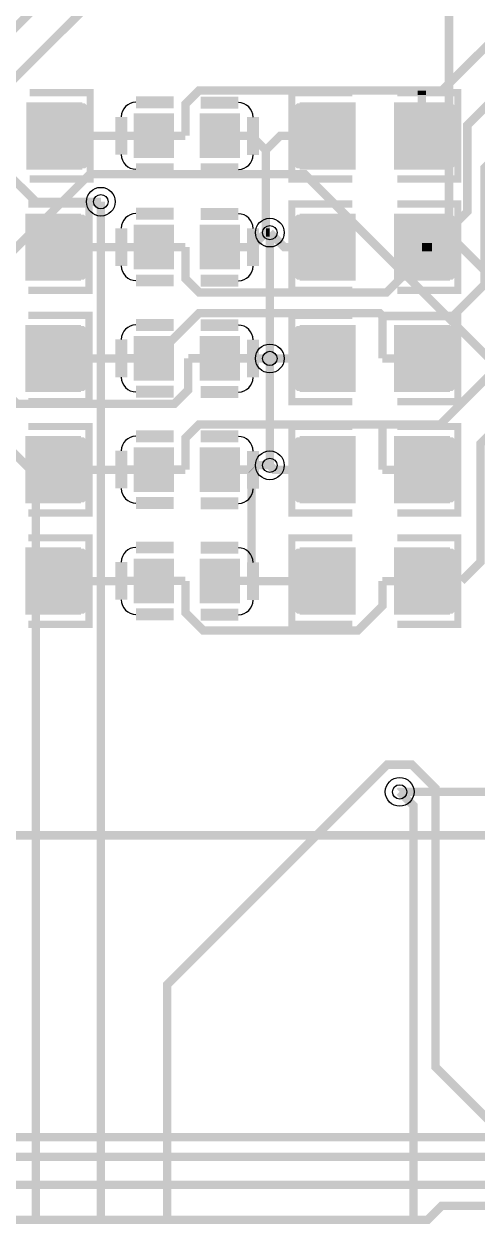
# Model space of a CAD drawing. Extents: x -5 to 4186, y -5 to 3927.
# Drawn here: x 1502 to 1880, y 890 to 1887 of the extents above; entities that cross this region are included whole.
import ezdxf

# ---------------------------------------------------------------- set-up
doc = ezdxf.new("R2010")
doc.units = 9
for name, color, linetype, true_color in [('BottomLayer', 7, 'Continuous', 0x0000ff), ('Hole', 7, 'Continuous', 0x222222), ('Multi-Layer', 7, 'Continuous', 0xc0c0c0), ('TopLayer', 7, 'Continuous', 0xff0000), ('TopPasteMaskLayer', 7, 'Continuous', 0x808080), ('TopSilkLayer', 7, 'Continuous', 0xffcc00), ('TopSolderMaskLayer', 7, 'Continuous', 0x800080)]:
    doc.layers.add(name, color=color, linetype=linetype, true_color=true_color)

msp = doc.modelspace()

# ---------------------------------------------------------------- hatches: boundary and pattern name
at = {"layer": 'TopLayer'}
for points in [[(1505.125, 1820.1259999999966), (1505.125, 1765.913999999997), (1549.712999999996, 1765.913999999997), (1549.712999999996, 1820.1259999999966)], [(1777.9689999999973, 1765.913999999997), (1777.9689999999973, 1820.1259999999966), (1733.3810000000012, 1820.1259999999966), (1733.3810000000012, 1765.913999999997)], [(1812.125, 1765.913999999997), (1812.125, 1820.1259999999966), (1856.7130000000034, 1820.1259999999966), (1856.7130000000034, 1765.913999999997)], [(1626.2359999999971, 1775.4029999999984), (1594.739999999998, 1775.4029999999984), (1594.739999999998, 1810.8369999999995), (1626.2359999999971, 1810.8369999999995)], [(1681.3539999999994, 1775.4029999999984), (1649.8580000000002, 1775.4029999999984), (1649.8580000000002, 1810.8369999999995), (1681.3539999999994, 1810.8369999999995)], [(1504.1249999999927, 1727.1259999999966), (1504.1249999999927, 1672.913999999997), (1548.712999999996, 1672.913999999997), (1548.712999999996, 1727.1259999999966)], [(1777.9689999999973, 1672.913999999997), (1777.9689999999973, 1727.1259999999966), (1733.3810000000012, 1727.1259999999966), (1733.3810000000012, 1672.913999999997)], [(1812.125, 1672.913999999997), (1812.125, 1727.1259999999966), (1856.7130000000034, 1727.1259999999966), (1856.7130000000034, 1672.913999999997)], [(1626.2359999999971, 1682.4029999999984), (1594.739999999998, 1682.4029999999984), (1594.739999999998, 1717.8369999999995), (1626.2359999999971, 1717.8369999999995)], [(1681.3539999999994, 1682.4029999999984), (1649.8580000000002, 1682.4029999999984), (1649.8580000000002, 1717.8369999999995), (1681.3539999999994, 1717.8369999999995)], [(1504.1249999999927, 1634.1259999999966), (1504.1249999999927, 1579.913999999997), (1548.712999999996, 1579.913999999997), (1548.712999999996, 1634.1259999999966)], [(1777.9689999999973, 1579.913999999997), (1777.9689999999973, 1634.1259999999966), (1733.3810000000012, 1634.1259999999966), (1733.3810000000012, 1579.913999999997)], [(1812.125, 1579.913999999997), (1812.125, 1634.1259999999966), (1856.7130000000034, 1634.1259999999966), (1856.7130000000034, 1579.913999999997)], [(1626.2359999999971, 1589.4029999999984), (1594.739999999998, 1589.4029999999984), (1594.739999999998, 1624.8369999999995), (1626.2359999999971, 1624.8369999999995)], [(1681.3539999999994, 1589.4029999999984), (1649.8580000000002, 1589.4029999999984), (1649.8580000000002, 1624.8369999999995), (1681.3539999999994, 1624.8369999999995)], [(1504.1249999999927, 1541.1260000000038), (1504.1249999999927, 1486.913999999997), (1548.712999999996, 1486.913999999997), (1548.712999999996, 1541.1260000000038)], [(1777.9689999999973, 1486.913999999997), (1777.9689999999973, 1541.1260000000038), (1733.3810000000012, 1541.1260000000038), (1733.3810000000012, 1486.913999999997)], [(1812.125, 1486.913999999997), (1812.125, 1541.1260000000038), (1856.7130000000034, 1541.1260000000038), (1856.7130000000034, 1486.913999999997)], [(1626.2359999999971, 1496.4029999999984), (1594.739999999998, 1496.4029999999984), (1594.739999999998, 1531.8369999999995), (1626.2359999999971, 1531.8369999999995)], [(1681.3539999999994, 1496.4029999999984), (1649.8580000000002, 1496.4029999999984), (1649.8580000000002, 1531.8369999999995), (1681.3539999999994, 1531.8369999999995)], [(1504.1249999999927, 1448.1259999999966), (1504.1249999999927, 1393.9140000000043), (1548.712999999996, 1393.9140000000043), (1548.712999999996, 1448.1259999999966)], [(1777.9689999999973, 1393.9140000000043), (1777.9689999999973, 1448.1259999999966), (1733.3810000000012, 1448.1259999999966), (1733.3810000000012, 1393.9140000000043)], [(1812.125, 1393.9140000000043), (1812.125, 1448.1259999999966), (1856.7130000000034, 1448.1259999999966), (1856.7130000000034, 1393.9140000000043)], [(1626.2359999999971, 1403.4029999999984), (1594.739999999998, 1403.4029999999984), (1594.739999999998, 1438.8369999999995), (1626.2359999999971, 1438.8369999999995)], [(1681.3539999999994, 1403.4029999999984), (1649.8580000000002, 1403.4029999999984), (1649.8580000000002, 1438.8369999999995), (1681.3539999999994, 1438.8369999999995)]]:
    msp.add_hatch(color=256, dxfattribs=at).paths.add_polyline_path(points)
at = {"layer": 'TopPasteMaskLayer'}
for points in [[(1554.976999999999, 1818.2170000000042), (1554.976999999999, 1767.8240000000005), (1553.0080000000016, 1765.854999999996), (1507.7319999999963, 1765.854999999996), (1505.7640000000029, 1767.8240000000005), (1505.565999999999, 1783.966999999997), (1523.283000000003, 1783.966999999997), (1523.283000000003, 1801.6829999999973), (1505.9599999999991, 1801.6829999999973), (1505.7640000000029, 1818.2170000000042), (1507.7319999999963, 1820.1860000000015), (1553.0080000000016, 1820.1860000000015)], [(1728.116999999991, 1767.8229999999967), (1728.116999999991, 1818.2160000000003), (1730.086000000003, 1820.1849999999977), (1775.362000000001, 1820.1849999999977), (1777.3299999999945, 1818.2160000000003), (1777.5279999999984, 1802.0729999999967), (1759.8110000000015, 1802.0729999999967), (1759.8110000000015, 1784.3570000000036), (1777.1339999999982, 1784.3570000000036), (1777.3299999999945, 1767.8229999999967), (1775.362000000001, 1765.8539999999994), (1730.086000000003, 1765.8539999999994)], [(1812.762999999999, 1767.8229999999967), (1812.7640000000029, 1784.3570000000036), (1830.283000000003, 1784.3570000000036), (1830.283000000003, 1802.0729999999967), (1812.9609999999957, 1802.0729999999967), (1812.762999999999, 1818.2160000000003), (1814.7319999999963, 1820.1849999999977), (1860.0069999999978, 1820.1849999999977), (1861.975999999995, 1818.2160000000003), (1861.975999999995, 1767.8229999999967), (1860.0069999999978, 1765.8539999999994), (1814.7319999999963, 1765.8539999999994)], [(1626.2359999999971, 1775.4029999999984), (1594.739999999998, 1775.4029999999984), (1594.739999999998, 1810.8369999999995), (1626.2359999999971, 1810.8369999999995)], [(1681.3539999999994, 1775.4029999999984), (1649.8580000000002, 1775.4029999999984), (1649.8580000000002, 1810.8369999999995), (1681.3539999999994, 1810.8369999999995)], [(1553.976999999999, 1725.216999999997), (1553.976999999999, 1674.8240000000005), (1552.0079999999944, 1672.8550000000032), (1506.7319999999963, 1672.8550000000032), (1504.7639999999956, 1674.8240000000005), (1504.565999999999, 1690.966999999997), (1522.283000000003, 1690.966999999997), (1522.283000000003, 1708.6829999999973), (1504.9599999999991, 1708.6829999999973), (1504.7639999999956, 1725.216999999997), (1506.7319999999963, 1727.1860000000015), (1552.0079999999944, 1727.1860000000015)], [(1728.116999999991, 1674.8229999999967), (1728.116999999991, 1725.2160000000003), (1730.086000000003, 1727.185000000005), (1775.362000000001, 1727.185000000005), (1777.3299999999945, 1725.2160000000003), (1777.5279999999984, 1709.0729999999967), (1759.8110000000015, 1709.0729999999967), (1759.8110000000015, 1691.3569999999963), (1777.1339999999982, 1691.3569999999963), (1777.3299999999945, 1674.8229999999967), (1775.362000000001, 1672.8539999999994), (1730.086000000003, 1672.8539999999994)], [(1812.762999999999, 1674.8229999999967), (1812.7640000000029, 1691.3569999999963), (1830.283000000003, 1691.3569999999963), (1830.283000000003, 1709.0729999999967), (1812.9609999999957, 1709.0729999999967), (1812.762999999999, 1725.2160000000003), (1814.7319999999963, 1727.185000000005), (1860.0069999999978, 1727.185000000005), (1861.975999999995, 1725.2160000000003), (1861.975999999995, 1674.8229999999967), (1860.0069999999978, 1672.8539999999994), (1814.7319999999963, 1672.8539999999994)], [(1626.2359999999971, 1682.4029999999984), (1594.739999999998, 1682.4029999999984), (1594.739999999998, 1717.8369999999995), (1626.2359999999971, 1717.8369999999995)], [(1681.3539999999994, 1682.4029999999984), (1649.8580000000002, 1682.4029999999984), (1649.8580000000002, 1717.8369999999995), (1681.3539999999994, 1717.8369999999995)], [(1553.976999999999, 1632.216999999997), (1553.976999999999, 1581.8240000000005), (1552.0079999999944, 1579.8550000000032), (1506.7319999999963, 1579.8550000000032), (1504.7639999999956, 1581.8240000000005), (1504.565999999999, 1597.966999999997), (1522.283000000003, 1597.966999999997), (1522.283000000003, 1615.6829999999973), (1504.9599999999991, 1615.6829999999973), (1504.7639999999956, 1632.216999999997), (1506.7319999999963, 1634.1860000000015), (1552.0079999999944, 1634.1860000000015)], [(1728.116999999991, 1581.823000000004), (1728.116999999991, 1632.2160000000003), (1730.086000000003, 1634.1849999999977), (1775.362000000001, 1634.1849999999977), (1777.3299999999945, 1632.2160000000003), (1777.5279999999984, 1616.0729999999967), (1759.8110000000015, 1616.0729999999967), (1759.8110000000015, 1598.3569999999963), (1777.1339999999982, 1598.3569999999963), (1777.3299999999945, 1581.823000000004), (1775.362000000001, 1579.8539999999994), (1730.086000000003, 1579.8539999999994)], [(1812.762999999999, 1581.823000000004), (1812.7640000000029, 1598.3569999999963), (1830.283000000003, 1598.3569999999963), (1830.283000000003, 1616.0729999999967), (1812.9609999999957, 1616.0729999999967), (1812.762999999999, 1632.2160000000003), (1814.7319999999963, 1634.1849999999977), (1860.0069999999978, 1634.1849999999977), (1861.975999999995, 1632.2160000000003), (1861.975999999995, 1581.823000000004), (1860.0069999999978, 1579.8539999999994), (1814.7319999999963, 1579.8539999999994)], [(1626.2359999999971, 1589.4029999999984), (1594.739999999998, 1589.4029999999984), (1594.739999999998, 1624.8369999999995), (1626.2359999999971, 1624.8369999999995)], [(1681.3539999999994, 1589.4029999999984), (1649.8580000000002, 1589.4029999999984), (1649.8580000000002, 1624.8369999999995), (1681.3539999999994, 1624.8369999999995)], [(1553.976999999999, 1539.216999999997), (1553.976999999999, 1488.8240000000005), (1552.0079999999944, 1486.854999999996), (1506.7319999999963, 1486.854999999996), (1504.7639999999956, 1488.8240000000005), (1504.565999999999, 1504.966999999997), (1522.283000000003, 1504.966999999997), (1522.283000000003, 1522.6829999999973), (1504.9599999999991, 1522.6829999999973), (1504.7639999999956, 1539.216999999997), (1506.7319999999963, 1541.1860000000015), (1552.0079999999944, 1541.1860000000015)], [(1728.116999999991, 1488.8229999999967), (1728.116999999991, 1539.2160000000003), (1730.086000000003, 1541.1849999999977), (1775.362000000001, 1541.1849999999977), (1777.3299999999945, 1539.2160000000003), (1777.5279999999984, 1523.073000000004), (1759.8110000000015, 1523.073000000004), (1759.8110000000015, 1505.3570000000036), (1777.1339999999982, 1505.3570000000036), (1777.3299999999945, 1488.8229999999967), (1775.362000000001, 1486.8539999999994), (1730.086000000003, 1486.8539999999994)], [(1812.762999999999, 1488.8229999999967), (1812.7640000000029, 1505.3570000000036), (1830.283000000003, 1505.3570000000036), (1830.283000000003, 1523.073000000004), (1812.9609999999957, 1523.073000000004), (1812.762999999999, 1539.2160000000003), (1814.7319999999963, 1541.1849999999977), (1860.0069999999978, 1541.1849999999977), (1861.975999999995, 1539.2160000000003), (1861.975999999995, 1488.8229999999967), (1860.0069999999978, 1486.8539999999994), (1814.7319999999963, 1486.8539999999994)], [(1626.2359999999971, 1496.4029999999984), (1594.739999999998, 1496.4029999999984), (1594.739999999998, 1531.8369999999995), (1626.2359999999971, 1531.8369999999995)], [(1681.3539999999994, 1496.4029999999984), (1649.8580000000002, 1496.4029999999984), (1649.8580000000002, 1531.8369999999995), (1681.3539999999994, 1531.8369999999995)], [(1553.976999999999, 1446.216999999997), (1553.976999999999, 1395.8240000000005), (1552.0079999999944, 1393.8550000000032), (1506.7319999999963, 1393.8550000000032), (1504.7639999999956, 1395.8240000000005), (1504.565999999999, 1411.9670000000042), (1522.283000000003, 1411.9670000000042), (1522.283000000003, 1429.6830000000045), (1504.9599999999991, 1429.6830000000045), (1504.7639999999956, 1446.216999999997), (1506.7319999999963, 1448.1859999999942), (1552.0079999999944, 1448.1859999999942)], [(1728.116999999991, 1395.8229999999967), (1728.116999999991, 1446.2160000000003), (1730.086000000003, 1448.1849999999977), (1775.362000000001, 1448.1849999999977), (1777.3299999999945, 1446.2160000000003), (1777.5279999999984, 1430.0729999999967), (1759.8110000000015, 1430.0729999999967), (1759.8110000000015, 1412.3569999999963), (1777.1339999999982, 1412.3569999999963), (1777.3299999999945, 1395.8229999999967), (1775.362000000001, 1393.8539999999994), (1730.086000000003, 1393.8539999999994)], [(1812.762999999999, 1395.8229999999967), (1812.7640000000029, 1412.3569999999963), (1830.283000000003, 1412.3569999999963), (1830.283000000003, 1430.0729999999967), (1812.9609999999957, 1430.0729999999967), (1812.762999999999, 1446.2160000000003), (1814.7319999999963, 1448.1849999999977), (1860.0069999999978, 1448.1849999999977), (1861.975999999995, 1446.2160000000003), (1861.975999999995, 1395.8229999999967), (1860.0069999999978, 1393.8539999999994), (1814.7319999999963, 1393.8539999999994)], [(1626.2359999999971, 1403.4029999999984), (1594.739999999998, 1403.4029999999984), (1594.739999999998, 1438.8369999999995), (1626.2359999999971, 1438.8369999999995)], [(1681.3539999999994, 1403.4029999999984), (1649.8580000000002, 1403.4029999999984), (1649.8580000000002, 1438.8369999999995), (1681.3539999999994, 1438.8369999999995)]]:
    msp.add_hatch(color=256, dxfattribs=at).paths.add_polyline_path(points)
at = {"layer": 'TopSolderMaskLayer'}
for points in [[(1504.1250897102364, 1821.1259815542362), (1504.1250897102364, 1764.9140184457574), (1550.7130897102252, 1764.9140184457574), (1550.7130897102252, 1821.1259815542362)], [(1778.968910289761, 1764.9140184457574), (1778.968910289761, 1821.1259815542362), (1732.3809102897721, 1821.1259815542362), (1732.3809102897721, 1764.9140184457574)], [(1811.1250897102364, 1764.9140184457574), (1811.1250897102364, 1821.1259815542362), (1857.7130897102325, 1821.1259815542362), (1857.7130897102325, 1764.9140184457574)], [(1627.2360635001241, 1774.402971777723), (1593.7400635001177, 1774.402971777723), (1593.7400635001177, 1811.837028222275), (1627.2360635001241, 1811.837028222275)], [(1682.3539364998796, 1774.402971777723), (1648.8579364998732, 1774.402971777723), (1648.8579364998732, 1811.837028222275), (1682.3539364998796, 1811.837028222275)], [(1503.125089710229, 1728.1259815542435), (1503.125089710229, 1671.9140184457574), (1549.7130897102325, 1671.9140184457574), (1549.7130897102325, 1728.1259815542435)], [(1778.968910289761, 1671.9140184457574), (1778.968910289761, 1728.1259815542435), (1732.3809102897721, 1728.1259815542435), (1732.3809102897721, 1671.9140184457574)], [(1811.1250897102364, 1671.9140184457574), (1811.1250897102364, 1728.1259815542435), (1857.7130897102325, 1728.1259815542435), (1857.7130897102325, 1671.9140184457574)], [(1627.2360635001241, 1681.402971777723), (1593.7400635001177, 1681.402971777723), (1593.7400635001177, 1718.8370282222822), (1627.2360635001241, 1718.8370282222822)], [(1682.3539364998796, 1681.402971777723), (1648.8579364998732, 1681.402971777723), (1648.8579364998732, 1718.8370282222822), (1682.3539364998796, 1718.8370282222822)], [(1503.125089710229, 1635.1259815542362), (1503.125089710229, 1578.9140184457574), (1549.7130897102325, 1578.9140184457574), (1549.7130897102325, 1635.1259815542362)], [(1778.968910289761, 1578.9140184457574), (1778.968910289761, 1635.1259815542362), (1732.3809102897721, 1635.1259815542362), (1732.3809102897721, 1578.9140184457574)], [(1811.1250897102364, 1578.9140184457574), (1811.1250897102364, 1635.1259815542362), (1857.7130897102325, 1635.1259815542362), (1857.7130897102325, 1578.9140184457574)], [(1627.2360635001241, 1588.402971777723), (1593.7400635001177, 1588.402971777723), (1593.7400635001177, 1625.8370282222822), (1627.2360635001241, 1625.8370282222822)], [(1682.3539364998796, 1588.402971777723), (1648.8579364998732, 1588.402971777723), (1648.8579364998732, 1625.8370282222822), (1682.3539364998796, 1625.8370282222822)], [(1503.125089710229, 1542.1259815542435), (1503.125089710229, 1485.9140184457574), (1549.7130897102325, 1485.9140184457574), (1549.7130897102325, 1542.1259815542435)], [(1778.968910289761, 1485.9140184457574), (1778.968910289761, 1542.1259815542435), (1732.3809102897721, 1542.1259815542435), (1732.3809102897721, 1485.9140184457574)], [(1811.1250897102364, 1485.9140184457574), (1811.1250897102364, 1542.1259815542435), (1857.7130897102325, 1542.1259815542435), (1857.7130897102325, 1485.9140184457574)], [(1627.2360635001241, 1495.4029717777157), (1593.7400635001177, 1495.4029717777157), (1593.7400635001177, 1532.837028222275), (1627.2360635001241, 1532.837028222275)], [(1682.3539364998796, 1495.4029717777157), (1648.8579364998732, 1495.4029717777157), (1648.8579364998732, 1532.837028222275), (1682.3539364998796, 1532.837028222275)], [(1503.125089710229, 1449.1259815542435), (1503.125089710229, 1392.9140184457574), (1549.7130897102325, 1392.9140184457574), (1549.7130897102325, 1449.1259815542435)], [(1778.968910289761, 1392.9140184457574), (1778.968910289761, 1449.1259815542435), (1732.3809102897721, 1449.1259815542435), (1732.3809102897721, 1392.9140184457574)], [(1811.1250897102364, 1392.9140184457574), (1811.1250897102364, 1449.1259815542435), (1857.7130897102325, 1449.1259815542435), (1857.7130897102325, 1392.9140184457574)], [(1627.2360635001241, 1402.402971777723), (1593.7400635001177, 1402.402971777723), (1593.7400635001177, 1439.8370282222822), (1627.2360635001241, 1439.8370282222822)], [(1682.3539364998796, 1402.402971777723), (1648.8579364998732, 1402.402971777723), (1648.8579364998732, 1439.8370282222822), (1682.3539364998796, 1439.8370282222822)]]:
    msp.add_hatch(color=256, dxfattribs=at).paths.add_polyline_path(points)

# ---------------------------------------------------------------- linework, layer by layer
at = {"layer": 'BottomLayer', "const_width": 7}
for points in [[(1615.9800000000032, 2454.5), (1698.669999999991, 2454.5), (1857, 2296.1699999999983), (1857, 1710.3700000000026), (2024.6499999999942, 1542.7200000000012), (2024.6499999999942, 1443.0199999999968), (2279.519999999997, 1188.1500000000015)], [(1796.1200000000026, 2310.4199999999983), (1796.1200000000026, 2184.9100000000035), (1229.8499999999985, 1618.6399999999994), (1229.8499999999985, 879.1800000000003), (700.9300000000003, 350.26000000000204), (588.2900000000009, 350.26000000000204), (465.04999999999563, 227.0199999999968)], [(665.0499999999956, 127.0199999999968), (720.0199999999968, 181.98999999999796), (720.0199999999968, 344.8799999999974), (1291.7300000000032, 916.5899999999965), (1291.7300000000032, 1638.489999999998), (1834.1800000000003, 2180.939999999995)], [(942.5800000000017, 360.7699999999968), (942.5800000000017, 514), (1374.239999999998, 945.6599999999962), (1374.239999999998, 1578.2300000000032), (1557.0699999999997, 1761.0599999999977), (1736.449999999997, 1761.0599999999977), (2009.060000000005, 1488.449999999997), (2009.060000000005, 1385.5299999999988), (2152.5099999999948, 1242.0799999999945), (2152.5099999999948, 1200.5400000000009), (2287.3700000000026, 1065.6800000000003), (2317.8499999999985, 1065.6800000000003), (2647.3299999999945, 1395.1599999999962), (2647.3299999999945, 1599.1200000000026), (2710.5899999999965, 1662.3799999999974)], [(1565.050000000003, 227.0199999999968), (1566.25, 228.22000000000116), (1566.25, 1737.989999999998)], [(1707.3700000000026, 1712.1699999999983), (1707.3700000000026, 1607.0199999999968)], [(1707.3700000000026, 1607.0199999999968), (1707.3700000000026, 1517.75)], [(1365.050000000003, 227.0199999999968), (1407.9000000000015, 184.16999999999825), (1487.8499999999985, 184.16999999999825), (1511.8800000000047, 208.1999999999971), (1511.8800000000047, 1509.7799999999988), (1461.1399999999994, 1560.5199999999968)], [(1621.7000000000044, 766.4700000000012), (1621.7000000000044, 1083.9300000000003), (1805.3799999999974, 1267.6100000000006), (1826.0199999999968, 1267.6100000000006), (1845.6100000000006, 1248.0199999999968), (1845.6100000000006, 1015.1100000000006), (1985.1599999999962, 875.5599999999977)], [(1897.1299999999974, 412.2900000000009), (1815.8199999999997, 493.59999999999854), (1815.8199999999997, 835.5500000000029), (1827.3199999999997, 847.0500000000029), (1827.3199999999997, 1233.3700000000026), (1815.8199999999997, 1244.8699999999953)]]:
    msp.add_lwpolyline(points, dxfattribs=at)
at = {"layer": 'Hole'}
for centre in [(1566.2469999999958, 1737.989999999998), (1707.3669999999984, 1712.1699999999983), (1707.3669999999984, 1607.0199999999968), (1707.3669999999984, 1517.75), (1815.8170000000027, 1244.8699999999953)]:
    msp.add_circle(centre, 6, dxfattribs=at)
at = {"layer": 'Multi-Layer'}
for centre in [(1566.2469999999958, 1737.989999999998), (1707.3669999999984, 1712.1699999999983), (1707.3669999999984, 1607.0199999999968), (1707.3669999999984, 1517.75), (1815.8170000000027, 1244.8699999999953)]:
    msp.add_circle(centre, 12, dxfattribs=at)
at = {"layer": 'TopLayer', "const_width": 7}
for points in [[(1639.1900000000023, 1607.1200000000026), (1639.1900000000023, 1580.699999999997), (1627.6699999999983, 1569.1800000000003), (1496.3400000000038, 1569.1800000000003), (1487.6200000000026, 1577.9000000000015), (1487.6200000000026, 1727.9300000000003), (1467.5099999999948, 1748.0400000000009), (1428.729999999996, 1748.0400000000009), (1415.6500000000015, 1761.1199999999953), (1415.6500000000015, 1827.6599999999962), (1691.1399999999994, 2103.1500000000015), (1722.3199999999997, 2103.1500000000015), (1722.3299999999945, 2103.159999999996)], [(1834.4200000000055, 1830.800000000003), (1851.0799999999945, 1830.800000000003), (1932.6599999999962, 1912.3799999999974)], [(1932.6599999999962, 1862.3799999999974), (1872.3099999999977, 1802.0299999999988), (1872.3099999999977, 1729.6600000000035), (1842.6699999999983, 1700.020000000004)], [(1834.4200000000055, 1830.7099999999991), (1834.2699999999968, 1830.8600000000006), (1648.229999999996, 1830.8600000000006), (1636.9099999999962, 1819.5400000000009), (1636.9099999999962, 1793.1200000000026)], [(1834.4200000000055, 1830.7099999999991), (1834.4200000000055, 1830.800000000003)], [(1834.4200000000055, 1827.25), (1834.4200000000055, 1830.7099999999991)], [(1834.4200000000055, 1793.0199999999968), (1834.4200000000055, 1827.25)], [(1801.4599999999991, 1642.489999999998), (1860.2900000000009, 1642.489999999998), (1886.5400000000009, 1668.739999999998), (1886.5400000000009, 1766.260000000002), (1932.6599999999962, 1812.3799999999974)], [(1481.6399999999994, 1793.0199999999968), (1481.6399999999994, 1768.300000000003), (1511.949999999997, 1737.989999999998), (1566.25, 1737.989999999998)], [(1527.419999999991, 1793.0199999999968), (1583.9700000000012, 1793.0199999999968), (1584.0699999999924, 1793.1200000000026)], [(1610.489999999998, 1793.1200000000026), (1584.0699999999924, 1793.1200000000026)], [(1610.489999999998, 1793.1200000000026), (1636.9099999999962, 1793.1200000000026)], [(1665.6100000000006, 1793.1200000000026), (1692.0299999999988, 1793.1200000000026)], [(1704.0799999999945, 1781.0699999999997), (1692.0299999999988, 1793.1200000000026)], [(1755.679999999993, 1793.0199999999968), (1716.030000000006, 1793.0199999999968), (1704.0799999999945, 1781.0699999999997)], [(1704.0799999999945, 1712.1699999999983), (1704.0799999999945, 1781.0699999999997)], [(1932.6599999999962, 1762.3799999999974), (1901.169999999991, 1730.8899999999994), (1901.169999999991, 1603.439999999995), (1849.5900000000038, 1551.8600000000006), (1801.4599999999991, 1551.8600000000006)], [(1704.0799999999945, 1712.1699999999983), (1692.0299999999988, 1700.1200000000026)], [(1707.3700000000026, 1712.1699999999983), (1704.0799999999945, 1712.1699999999983)], [(1755.679999999993, 1700.020000000004), (1719.5199999999968, 1700.020000000004), (1707.3700000000026, 1712.1699999999983)], [(1932.6599999999962, 1712.3799999999974), (1918.5199999999968, 1698.239999999998), (1918.5199999999968, 1571.1299999999974), (1883.2200000000012, 1535.8299999999945), (1883.2200000000012, 1436.8499999999985), (1867.3899999999994, 1421.0199999999968)], [(1526.4199999999983, 1700.020000000004), (1583.9700000000012, 1700.020000000004), (1584.0699999999924, 1700.1200000000026)], [(1610.489999999998, 1700.1200000000026), (1584.0699999999924, 1700.1200000000026)], [(1610.489999999998, 1700.1200000000026), (1636.9099999999962, 1700.1200000000026)], [(1842.6699999999983, 1700.020000000004), (1804.8299999999945, 1662.1800000000003), (1648.4300000000003, 1662.1800000000003), (1636.9099999999962, 1673.7000000000044), (1636.9099999999962, 1700.1200000000026)], [(1665.6100000000006, 1700.1200000000026), (1692.0299999999988, 1700.1200000000026)], [(1834.4200000000055, 1700.020000000004), (1842.6699999999983, 1700.020000000004)], [(1801.4599999999991, 1642.489999999998), (1799.0899999999965, 1644.8600000000006), (1648.229999999996, 1644.8600000000006), (1610.489999999998, 1607.1200000000026)], [(1801.4599999999991, 1607.0199999999968), (1801.4599999999991, 1642.489999999998)], [(1526.4199999999983, 1607.0199999999968), (1583.9700000000012, 1607.0199999999968), (1584.0699999999924, 1607.1200000000026)], [(1610.489999999998, 1607.1200000000026), (1584.0699999999924, 1607.1200000000026)], [(1665.6100000000006, 1607.1200000000026), (1639.1900000000023, 1607.1200000000026)], [(1665.6100000000006, 1607.1200000000026), (1692.0299999999988, 1607.1200000000026)], [(1707.3700000000026, 1607.0199999999968), (1692.1299999999974, 1607.0199999999968), (1692.0299999999988, 1607.1200000000026)], [(1755.679999999993, 1607.0199999999968), (1707.3700000000026, 1607.0199999999968)], [(1834.4200000000055, 1607.0199999999968), (1801.4599999999991, 1607.0199999999968)], [(1801.4599999999991, 1551.8600000000006), (1648.229999999996, 1551.8600000000006), (1636.9099999999962, 1540.5400000000009), (1636.9099999999962, 1514.1200000000026)], [(1801.4599999999991, 1551.8600000000006), (1801.4599999999991, 1514.0199999999968)], [(1526.4199999999983, 1514.0199999999968), (1583.9700000000012, 1514.0199999999968), (1584.0699999999924, 1514.1200000000026)], [(1610.489999999998, 1514.1200000000026), (1584.0699999999924, 1514.1200000000026)], [(1610.489999999998, 1514.1200000000026), (1636.9099999999962, 1514.1200000000026)], [(1665.6100000000006, 1514.1200000000026), (1692.0299999999988, 1514.1200000000026)], [(1692.1299999999974, 1514.0199999999968), (1692.0299999999988, 1514.1200000000026)], [(1692.0299999999988, 1421.1199999999953), (1692.1299999999974, 1421.2200000000012), (1692.1299999999974, 1514.0199999999968)], [(1707.3700000000026, 1517.75), (1695.8599999999933, 1517.75), (1692.1299999999974, 1514.0199999999968)], [(1755.679999999993, 1514.0199999999968), (1711.0999999999985, 1514.0199999999968), (1707.3700000000026, 1517.75)], [(1834.4200000000055, 1514.0199999999968), (1801.4599999999991, 1514.0199999999968)], [(1526.4199999999983, 1421.0199999999968), (1583.9700000000012, 1421.0199999999968), (1584.0699999999924, 1421.1199999999953)], [(1610.489999999998, 1421.1199999999953), (1584.0699999999924, 1421.1199999999953)], [(1610.489999999998, 1421.1199999999953), (1636.9099999999962, 1421.1199999999953)], [(1636.9099999999962, 1421.1199999999953), (1636.9099999999962, 1394.699999999997), (1651.8899999999921, 1379.7200000000012), (1780.8199999999997, 1379.7200000000012), (1801.4599999999991, 1400.3600000000006), (1801.4599999999991, 1421.0199999999968)], [(1665.6100000000006, 1421.1199999999953), (1692.0299999999988, 1421.1199999999953)], [(1755.679999999993, 1421.0199999999968), (1692.1299999999974, 1421.0199999999968), (1692.0299999999988, 1421.1199999999953)], [(1834.4200000000055, 1421.0199999999968), (1801.4599999999991, 1421.0199999999968)], [(1834.4200000000055, 1421.0199999999968), (1867.3899999999994, 1421.0199999999968)], [(1976.8399999999965, 1245.0299999999988), (1815.9800000000032, 1245.0299999999988), (1815.8199999999997, 1244.8699999999953)], [(1179.3700000000026, 970.3800000000047), (1417.5699999999997, 1208.5800000000017), (1924.0499999999956, 1208.5800000000017)], [(2340.239999999998, 917.8800000000047), (2221.979999999996, 917.8800000000047), (2183.459999999999, 956.4000000000015), (1351.5, 956.4000000000015)], [(1388.239999999998, 907.0199999999968), (1421.2099999999991, 939.989999999998), (2101.3599999999933, 939.989999999998), (2111.8800000000047, 929.4700000000012)], [(2182.3600000000006, 922.8700000000026), (2157.2499999999927, 922.8700000000026), (2139.6800000000003, 905.2999999999956), (2097.159999999996, 905.2999999999956), (2085.8599999999933, 916.5999999999985), (1489.1500000000015, 916.5999999999985)], [(1415.4500000000044, 878.7200000000012), (1423.989999999998, 887.260000000002), (1839.1800000000003, 887.260000000002), (1850.8499999999985, 898.9300000000003), (1999.1699999999983, 898.9300000000003), (2008.310000000005, 889.7900000000009), (2149.9100000000035, 889.7900000000009), (2160.260000000002, 900.1399999999994), (2242.3099999999977, 900.1399999999994), (2247.3600000000006, 895.0900000000038)]]:
    msp.add_lwpolyline(points, dxfattribs=at)
at = {"layer": 'TopSilkLayer'}
for points, const_width in [([(1506.794999999991, 1829.1259999999966), (1557.3830000000016, 1829.1259999999966), (1557.3830000000016, 1756.913999999997), (1506.794999999991, 1756.913999999997)], 6), ([(1627.012999999999, 1821.0740000000005), (1595.5179999999964, 1821.0740000000005)], 10), ([(1649.6859999999942, 1820.8430000000008), (1681.1820000000007, 1820.8430000000008)], 10), ([(1776.298999999999, 1756.913999999997), (1725.711000000003, 1756.913999999997), (1725.711000000003, 1829.1259999999966), (1776.298999999999, 1829.1259999999966)], 6), ([(1813.7950000000055, 1756.913999999997), (1864.3830000000016, 1756.913999999997), (1864.3830000000016, 1829.1259999999966), (1813.7950000000055, 1829.1259999999966)], 6), ([(1583.3220000000001, 1777.3810000000012), (1583.3220000000001, 1808.8780000000042)], 10), ([(1693.3799999999974, 1777.150999999998), (1693.3799999999974, 1808.6460000000006)], 10), ([(1627.012999999999, 1765.1820000000007), (1595.5179999999964, 1765.1820000000007)], 10), ([(1649.6859999999942, 1764.9530000000013), (1681.1820000000007, 1764.9530000000013)], 10), ([(1505.7949999999983, 1736.1260000000038), (1556.3829999999944, 1736.1260000000038), (1556.3829999999944, 1663.9140000000043), (1505.7949999999983, 1663.9140000000043)], 6), ([(1776.298999999999, 1663.9140000000043), (1725.711000000003, 1663.9140000000043), (1725.711000000003, 1736.1260000000038), (1776.298999999999, 1736.1260000000038)], 6), ([(1813.7950000000055, 1663.9140000000043), (1864.3830000000016, 1663.9140000000043), (1864.3830000000016, 1736.1260000000038), (1813.7950000000055, 1736.1260000000038)], 6), ([(1627.012999999999, 1728.0740000000005), (1595.5179999999964, 1728.0740000000005)], 10), ([(1649.6859999999942, 1727.8430000000008), (1681.1820000000007, 1727.8430000000008)], 10), ([(1583.3220000000001, 1684.3810000000012), (1583.3220000000001, 1715.877999999997)], 10), ([(1693.3799999999974, 1684.150999999998), (1693.3799999999974, 1715.6460000000006)], 10), ([(1627.012999999999, 1672.1820000000007), (1595.5179999999964, 1672.1820000000007)], 10), ([(1649.6859999999942, 1671.9530000000013), (1681.1820000000007, 1671.9530000000013)], 10), ([(1505.7949999999983, 1643.1259999999966), (1556.3829999999944, 1643.1259999999966), (1556.3829999999944, 1570.913999999997), (1505.7949999999983, 1570.913999999997)], 6), ([(1776.298999999999, 1570.913999999997), (1725.711000000003, 1570.913999999997), (1725.711000000003, 1643.1259999999966), (1776.298999999999, 1643.1259999999966)], 6), ([(1813.7950000000055, 1570.913999999997), (1864.3830000000016, 1570.913999999997), (1864.3830000000016, 1643.1259999999966), (1813.7950000000055, 1643.1259999999966)], 6), ([(1627.012999999999, 1635.0740000000005), (1595.5179999999964, 1635.0740000000005)], 10), ([(1649.6859999999942, 1634.8430000000008), (1681.1820000000007, 1634.8430000000008)], 10), ([(1583.3220000000001, 1591.3810000000012), (1583.3220000000001, 1622.877999999997)], 10), ([(1693.3799999999974, 1591.1510000000053), (1693.3799999999974, 1622.6460000000006)], 10), ([(1627.012999999999, 1579.1820000000007), (1595.5179999999964, 1579.1820000000007)], 10), ([(1649.6859999999942, 1578.9530000000013), (1681.1820000000007, 1578.9530000000013)], 10), ([(1505.7949999999983, 1550.1259999999966), (1556.3829999999944, 1550.1259999999966), (1556.3829999999944, 1477.913999999997), (1505.7949999999983, 1477.913999999997)], 6), ([(1627.012999999999, 1542.0740000000005), (1595.5179999999964, 1542.0740000000005)], 10), ([(1649.6859999999942, 1541.8430000000008), (1681.1820000000007, 1541.8430000000008)], 10), ([(1776.298999999999, 1477.913999999997), (1725.711000000003, 1477.913999999997), (1725.711000000003, 1550.1259999999966), (1776.298999999999, 1550.1259999999966)], 6), ([(1813.7950000000055, 1477.913999999997), (1864.3830000000016, 1477.913999999997), (1864.3830000000016, 1550.1259999999966), (1813.7950000000055, 1550.1259999999966)], 6), ([(1583.3220000000001, 1498.3810000000012), (1583.3220000000001, 1529.8780000000042)], 10), ([(1693.3799999999974, 1498.150999999998), (1693.3799999999974, 1529.6460000000006)], 10), ([(1627.012999999999, 1486.1820000000007), (1595.5179999999964, 1486.1820000000007)], 10), ([(1649.6859999999942, 1485.9530000000013), (1681.1820000000007, 1485.9530000000013)], 10), ([(1505.7949999999983, 1457.1259999999966), (1556.3829999999944, 1457.1259999999966), (1556.3829999999944, 1384.913999999997), (1505.7949999999983, 1384.913999999997)], 6), ([(1776.298999999999, 1384.913999999997), (1725.711000000003, 1384.913999999997), (1725.711000000003, 1457.1259999999966), (1776.298999999999, 1457.1259999999966)], 6), ([(1813.7950000000055, 1384.913999999997), (1864.3830000000016, 1384.913999999997), (1864.3830000000016, 1457.1259999999966), (1813.7950000000055, 1457.1259999999966)], 6), ([(1627.012999999999, 1449.0740000000005), (1595.5179999999964, 1449.0740000000005)], 10), ([(1649.6859999999942, 1448.8430000000008), (1681.1820000000007, 1448.8430000000008)], 10), ([(1583.3220000000001, 1405.3810000000012), (1583.3220000000001, 1436.877999999997)], 10), ([(1693.3799999999974, 1405.150999999998), (1693.3799999999974, 1436.6460000000006)], 10), ([(1627.012999999999, 1393.1820000000007), (1595.5179999999964, 1393.1820000000007)], 10), ([(1649.6859999999942, 1392.9530000000013), (1681.1820000000007, 1392.9530000000013)], 10)]:
    msp.add_lwpolyline(points, dxfattribs=dict(at, const_width=const_width))
for centre, start, end in [((1595.5199999999968, 1808.8759999999966), 90, 180), ((1681.1840000409866, 1808.6470000000045), 359.9953028545985, 90), ((1595.519999959004, 1777.3799999999974), 179.99530285461987, 270), ((1681.1839999999938, 1777.150999999998), 270, 0), ((1595.5199999999968, 1715.8759999999966), 90, 180), ((1681.1840000409866, 1715.6470000000045), 359.9953028545985, 90), ((1595.519999959004, 1684.3799999999974), 179.9953028545985, 270), ((1681.1839999999938, 1684.150999999998), 270, 0), ((1595.5199999999968, 1622.8760000000038), 90, 180), ((1681.1840000409866, 1622.6469999999972), 359.99530285461987, 90), ((1595.519999959004, 1591.3799999999974), 179.9953028545985, 270), ((1681.1839999999938, 1591.150999999998), 270, 0), ((1595.5199999999968, 1529.8760000000038), 90, 180), ((1681.1840000409866, 1529.6470000000045), 359.9953028545985, 90), ((1595.519999959004, 1498.3799999999974), 179.9953028545985, 270), ((1681.1839999999938, 1498.150999999998), 270, 0), ((1595.5199999999968, 1436.8759999999966), 90, 180), ((1681.1840000409866, 1436.6469999999972), 359.9953028545985, 90), ((1595.519999959004, 1405.3799999999974), 179.9953028545985, 270), ((1681.1839999999938, 1405.150999999998), 270, 0)]:
    msp.add_arc(centre, 12.198, start, end, dxfattribs=at)

doc.saveas('drawing.dxf')
